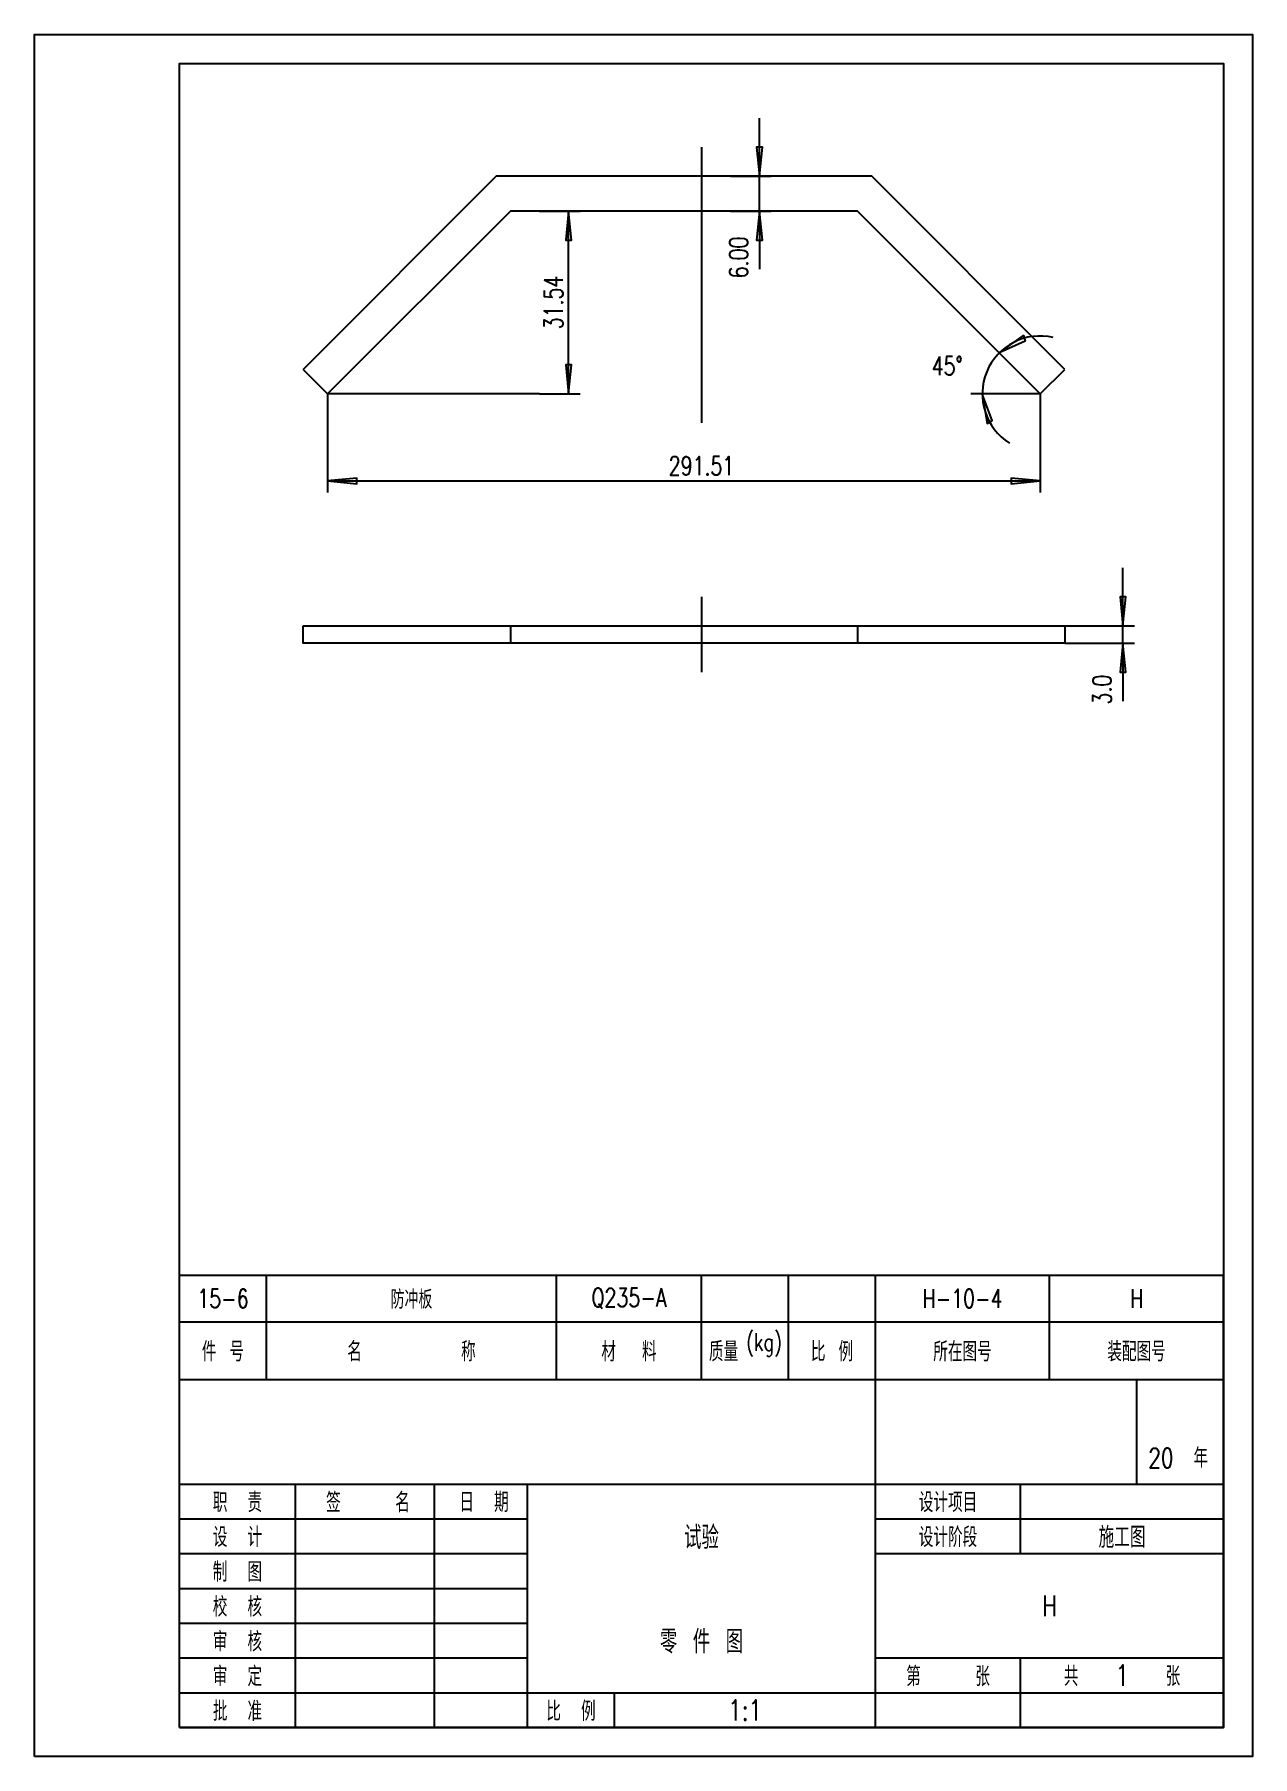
# Model space of a CAD drawing. Extents: x -25 to 185, y -5 to 292.
import ezdxf
from ezdxf.enums import TextEntityAlignment as Align

# ---------------------------------------------------------------- set-up
doc = ezdxf.new("R2010")
doc.units = 0
doc.header["$LTSCALE"] = 30
doc.header["$MEASUREMENT"] = 0
doc.linetypes.add('CENTER', pattern=[6.25, 5, -0.5, 0.25, -0.5])
for name, color, linetype in [('1', 2, 'CONTINUOUS'), ('2', 1, 'CONTINUOUS'), ('4', 2, 'CENTER')]:
    doc.layers.add(name, color=color, linetype=linetype)
doc.styles.add('HZ', font='txt', dxfattribs={"width": 0.75, "bigfont": 'hztxt'})
doc.styles.get("Standard").update_dxf_attribs({"font": 'simplex', "width": 0.75, "bigfont": 'hztxt'})

# ---------------------------------------------------------------- blocks, each defined once
blk = doc.blocks.new('BT3')
at = {"layer": '1'}
for p, q in [((-165, 0), (-165, 18)), ((-115, 0), (-115, 18)), ((-90, 0), (-90, 18)), ((-75, 0), (-75, 18)), ((-60, 0), (-60, 18)), ((-30, 0), (-30, 18)), ((-180, 10), (0, 10))]:
    blk.add_line(p, q, dxfattribs=at)
at = {"layer": '2'}
for p, q in [((-180, 18), (0, 18)), ((-180, 18), (0, 18)), ((-180, 0), (-180, 18)), ((0, 0), (0, 18)), ((-180, 0), (0, 0))]:
    blk.add_line(p, q, dxfattribs=at)
at = {"layer": '1', "style": 'HZ', "width": 0.75}
for s, p in [('件 号', (-172.5, 5)), ('名       称', (-140, 5)), ('材  料', (-102.5, 5)), ('质量', (-86.2, 5)), ('比 例', (-67.5, 5)), ('所在图号', (-45, 5)), ('装配图号', (-15, 5))]:
    blk.add_text(s, height=3.36, dxfattribs=at).set_placement(p, align=Align.MIDDLE)
blk.add_text('(kg)', height=3, dxfattribs=at).set_placement((-79.2, 5), align=Align.CENTER)

msp = doc.modelspace()

# ---------------------------------------------------------------- linework, layer by layer
at = {"layer": '1'}
for p, q in [((95, 267.54), (102, 267.54)), ((100, 261.54), (100, 267.54)), ((62.09, 261.54), (69.09, 261.54)), ((67.09, 230), (67.09, 261.54)), ((95, 261.54), (102, 261.54)), ((148.41, 230), (139.93, 238.49)), ((25.55, 230), (25.55, 213)), ((62.09, 230), (25.55, 230)), ((62.09, 230), (69.09, 230)), ((148.41, 230), (136.41, 230.01)), ((148.41, 230), (148.41, 213)), ((25.55, 215), (148.41, 215)), ((152.65, 190), (164.65, 190)), ((162.65, 187), (162.65, 190)), ((152.65, 187), (164.65, 187)), ((120, 0), (120, 60)), ((165, 60), (165, 42)), ((0, 42), (180, 42)), ((20, 0), (20, 42)), ((43.97, 0), (43.97, 42)), ((60, 0), (60, 42)), ((145, 30), (145, 42)), ((0, 36), (60, 36)), ((120, 36), (180, 36)), ((0, 30), (60, 30)), ((120, 30), (180, 30)), ((0, 24), (60, 24)), ((0, 18), (60, 18)), ((0, 12), (60, 12)), ((120, 12), (180, 12)), ((145, 0), (145, 12)), ((0, 6), (180, 6)), ((75, 0), (75, 6))]:
    msp.add_line(p, q, dxfattribs=at)
for points in [[(-25, -5), (-25, 292), (185, 292), (185, -5)], [(141.34, 237.07), (145.51, 240.09), (145.79, 239.13)], [(138.41, 230.01), (139.22, 224.92), (140.1, 225.41)]]:
    msp.add_lwpolyline(points, close=True, dxfattribs=at)
for points in [[(100, 267.54), (100.5, 272.54), (99.5, 272.54), (100, 267.54), (100, 277.54)], [(67.09, 261.54), (66.59, 256.54), (67.59, 256.54), (67.09, 261.54)], [(100, 261.54), (99.5, 256.54), (100.5, 256.54), (100, 261.54), (100, 251.54)], [(67.09, 230), (67.59, 235), (66.59, 235), (67.09, 230)], [(25.55, 215), (30.55, 214.5), (30.55, 215.5), (25.55, 215)], [(148.41, 215), (143.41, 215.5), (143.41, 214.5), (148.41, 215)], [(162.65, 190), (163.15, 195), (162.15, 195), (162.65, 190), (162.65, 200)], [(162.65, 187), (162.15, 182), (163.15, 182), (162.65, 187), (162.65, 177)]]:
    msp.add_lwpolyline(points, dxfattribs=at)
msp.add_arc((148.41, 230), 10, 77.0899, 237.9101, dxfattribs=at)
for points in [[(100, 267.54), (100.5, 272.54), (99.5, 272.54), (100, 267.54)], [(67.09, 261.54), (66.59, 256.54), (67.59, 256.54), (67.09, 261.54)], [(100, 261.54), (99.5, 256.54), (100.5, 256.54), (100, 261.54)], [(141.34, 237.07), (145.51, 240.09), (145.79, 239.13), (141.34, 237.07)], [(67.09, 230), (67.59, 235), (66.59, 235), (67.09, 230)], [(138.41, 230.01), (139.22, 224.92), (140.1, 225.41), (138.41, 230.01)], [(25.55, 215), (30.55, 214.5), (30.55, 215.5), (25.55, 215)], [(148.41, 215), (143.41, 215.5), (143.41, 214.5), (148.41, 215)], [(162.65, 190), (163.15, 195), (162.15, 195), (162.65, 190)], [(162.65, 187), (162.15, 182), (163.15, 182), (162.65, 187)]]:
    msp.add_solid(points, dxfattribs=at)
at = {"layer": '2'}
for p, q in [((25.55, 230), (21.3, 234.24)), ((148.41, 230), (152.65, 234.24)), ((57.09, 190), (57.09, 187)), ((116.87, 190), (116.87, 187)), ((0, 60), (180, 60)), ((0, 0), (0, 60)), ((180, 0), (180, 60)), ((0, 0), (180, 0))]:
    msp.add_line(p, q, dxfattribs=at)
for points in [[(0, 0), (0, 287), (180, 287), (180, 0)], [(21.3, 190), (152.65, 190), (152.65, 187), (21.3, 187)]]:
    msp.add_lwpolyline(points, close=True, dxfattribs=at)
for points in [[(152.65, 234.24), (119.35, 267.54), (54.6, 267.54), (21.3, 234.24)], [(148.41, 230), (116.87, 261.54), (57.09, 261.54), (25.55, 230)]]:
    msp.add_lwpolyline(points, dxfattribs=at)
at = {"layer": '4'}
for p, q in [((90, 272.54), (90, 225)), ((90, 195), (90, 182))]:
    msp.add_line(p, q, dxfattribs=at)

# ---------------------------------------------------------------- block references
at = {"layer": '1'}
msp.add_blockref('BT3', (180, 60), dxfattribs=at)

# ---------------------------------------------------------------- texts
at = {"layer": '1', "style": 'HZ', "width": 0.75}
for s, p in [('6.00', (98, 253.54)), ('31.54', (66.09, 245.77)), ('3.0', (160.65, 179))]:
    msp.add_text(s, height=3.2, rotation=90, dxfattribs=at).set_placement(p, align=Align.CENTER)
msp.add_text('45%%d ', height=3.2, dxfattribs=at).set_placement((137.17, 233.23), align=Align.RIGHT)
msp.add_text('291.51', height=3.2, dxfattribs=at).set_placement((90, 216), align=Align.CENTER)
for s, height, p in [('15-6', 3.2, (7.5, 74)), ('防冲板', 3.2, (40, 74)), ('Q235-A', 3.2, (77.5, 74)), ('H-10-4', 3.2, (135, 74)), ('H', 3.2, (165, 74)), ('试验', 4, (90, 33)), ('施工图', 3.6, (162.5, 33)), ('H', 3.6, (150, 21)), ('零 件 图', 4, (90, 15)), ('1', 3.6, (162.5, 9)), ('1:1', 3.6, (97.5, 3))]:
    msp.add_text(s, height=height, dxfattribs=at).set_placement(p, align=Align.MIDDLE)
at = {"layer": '1', "width": 0.75}
for s, p in [('20  年', (172.19, 46.68)), ('职  责', (10, 39)), ('签     名', (32.5, 39)), ('日  期', (52.5, 39)), ('设计项目', (132.5, 39)), ('设  计', (10, 33)), ('设计阶段', (132.5, 33)), ('制  图', (10, 27)), ('校  核', (10, 21)), ('审  核', (10, 15)), ('审  定', (10, 9)), ('第     张', (132.5, 9)), ('共        张', (162.5, 9)), ('批  准', (10, 3)), ('比  例', (67.5, 3))]:
    msp.add_text(s, height=3.36, dxfattribs=at).set_placement(p, align=Align.MIDDLE)

doc.saveas('drawing.dxf')
